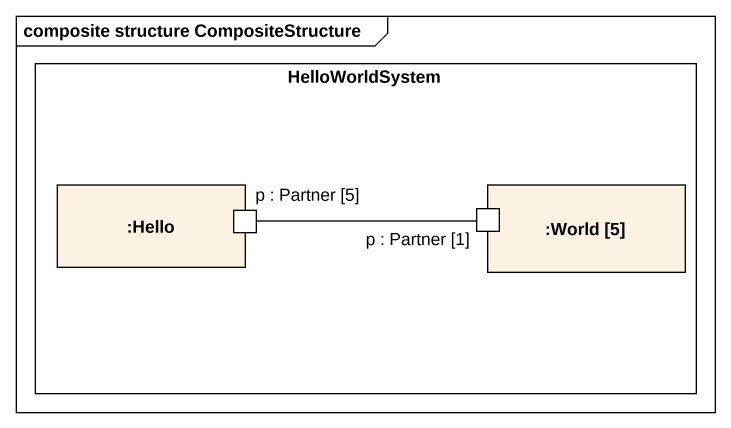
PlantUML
@startuml
mainframe composite structure CompositeStructure
rectangle HelloWorldSystem {
  rectangle ":Hello" as Hello {
    port "p : Partner [5]" as p_Partner_5
  }
  rectangle ":World [5]" as World_5 {
    port "p : Partner [1]" as p_Partner_1
  }
}
p_Partner_5 -right- p_Partner_1
@enduml
